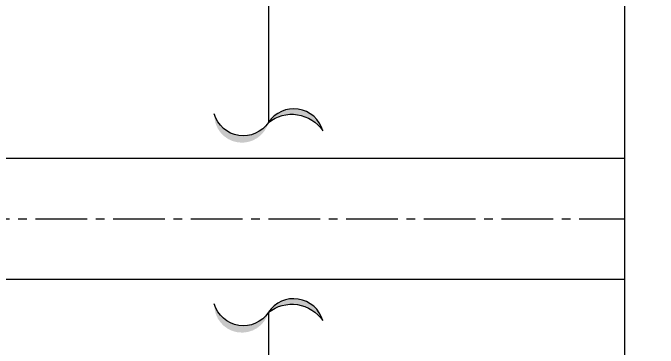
# Model space of a CAD drawing. Header units: millimetres. Extents: x 8533 to 164433, y 5768 to 115327.
# Drawn here: x 95614 to 97950, y 27630 to 28844 of the extents above; entities that cross this region are included whole.
import ezdxf

# ---------------------------------------------------------------- set-up
doc = ezdxf.new("R2010")
doc.units = ezdxf.units.MM
doc.header["$LTSCALE"] = 250
doc.linetypes.add('CENTER2', pattern=[1.125, 0.75, -0.125, 0.125, -0.125])
doc.linetypes.add('HIDDENX2', pattern=[19.05, 12.7, -6.35])
doc.layers.add('10_G-ENP_매립관', color=80, linetype='HIDDENX2', lineweight=30)
for name, color, linetype in [('AA-XXXX-DIMS', 7, 'Continuous'), ('p', 3, 'Continuous'), ('st', 4, 'Continuous'), ('전실제연_인버터', 3, 'Continuous')]:
    doc.layers.add(name, color=color, linetype=linetype)
doc.styles.add('맑은고딕', font='')
doc.styles.get('맑은고딕').set_extended_font_data('Malgun Gothic')
doc.dimstyles.new('DIM_40', dxfattribs={"dimscale": 250, "dimtxt": 3, "dimasz": 1.5, "dimexe": 2, "dimexo": 2.5, "dimgap": 1, "dimtad": 1, "dimdec": 0, "dimzin": 0, "dimdsep": 46, "dimtxsty": '맑은고딕', "dimblk1": 'DIMDOT', "dimblk2": 'DIMDOT', "dimsah": 1, "dimcen": 0.09, "dimdle": 2, "dimclrd": 7, "dimclre": 7, "dimclrt": 3, "dimadec": 0, "dimazin": 0, "dimtfac": 1, "dimtdec": 0, "dimtix": 1, "dimtmove": 2, "dimatfit": 3, "dimldrblk": 'DIMDOT', "dimfxl": 1, "dimtolj": 1, "dimtzin": 0, "dimarcsym": 0})

# ---------------------------------------------------------------- blocks, each defined once
blk = doc.blocks.new('G-ENP 물결')
at = {"layer": '10_G-ENP_매립관', "linetype": 'ByBlock'}
h = blk.add_hatch(color=256, dxfattribs=at)
h.paths.add_polyline_path([(61.5, -398.8, -0.641696), (0, 0, 0.892931)])
h.paths.add_polyline_path([(0, 0, 0.641696), (-61.5, 398.8, -0.435564)])
blk.add_lwpolyline([(-61.5, 398.8, -0.641696), (0, 0, 0.641696), (61.5, -398.8, 0.641696)], format="xyb", dxfattribs=at)
blk.add_arc((-216.2, 170.8), 275.5, 321.6941, 55.8389, dxfattribs=at)
blk = doc.blocks.new('DIMDOT')
at = {"layer": 'AA-XXXX-DIMS'}
for p, q in [((0, -1.5), (0, 1.5)), ((-1.5, 0), (1.5, 0))]:
    blk.add_line(p, q, dxfattribs=at)
for radius in [0.5, 0.25]:
    blk.add_circle((0, 0), radius, dxfattribs=at)

msp = doc.modelspace()

# ---------------------------------------------------------------- linework, layer by layer
at = {"layer": 'p', "color": 4, "linetype": 'Continuous'}
msp.add_line((97830.3, 15017.4), (97830.3, 91125.6), dxfattribs=at)
at = {"layer": 'st', "color": 4}
for p, q in [((94351.4, 28317.4, 0), (97830.3, 28317.4, 0)), ((94351.4, 27879.4, 0), (97830.3, 27879.4, 0))]:
    msp.add_line(p, q, dxfattribs=at)
at = {"layer": 'st', "color": 1, "linetype": 'CENTER2'}
msp.add_line((94570.4, 28098.1, 0), (97830.3, 28098.1, 0), dxfattribs=at)
at = {"layer": '전실제연_인버터'}
for p, q in [((96539.5, 51664.4), (96539.5, 28447.4)), ((96539.5, 27759.4), (96539.5, 27154))]:
    msp.add_line(p, q, dxfattribs=at)

# ---------------------------------------------------------------- block references
at = {"layer": '10_G-ENP_매립관', "linetype": 'ByBlock', "xscale": -0.4923664550667192, "yscale": 0.4923664550667192, "zscale": 0.4923664550667192, "rotation": 270}
for p in [(96539.5, 28447.4), (96539.5, 27759.4)]:
    msp.add_blockref('G-ENP 물결', p, dxfattribs=at)

# ---------------------------------------------------------------- leaders
at = {"layer": '전실제연_인버터', "color": 1}
msp.add_leader([(102999.8, 26999.3), (101470.1, 29713), (97690.5, 29713)], dimstyle='DIM_40', override={"dimgap": 1, "dimtad": 0, "dimclrd": 1, "dimldrblk": 'Open90'}, dxfattribs=at)

doc.saveas('drawing.dxf')
